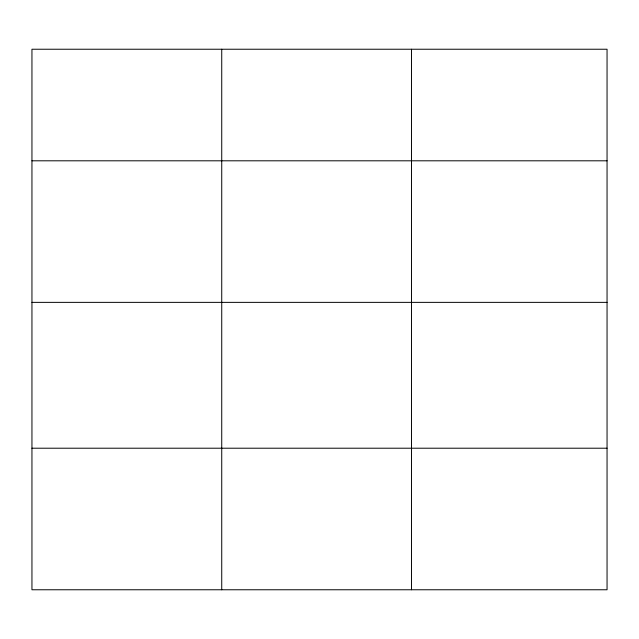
<?xml version="1.0" encoding="UTF-8"?>
<svg xmlns="http://www.w3.org/2000/svg" width="639" height="639" viewBox="0 0 639 639"><rect width="100%" height="100%" fill="white"/><g stroke="black" fill="none" stroke-linecap="round" stroke-linejoin="round"><path stroke-width="0.96" d="M607.05 302.367L607.05 49.235L31.95 49.235L31.95 589.765L607.05 589.765L607.05 302.367L31.95 302.367M31.95 160.804L607.05 160.804M31.95 448.211L607.05 448.211M411.516 49.235L411.516 589.765M221.733 49.235L221.733 589.765"/></g></svg>
